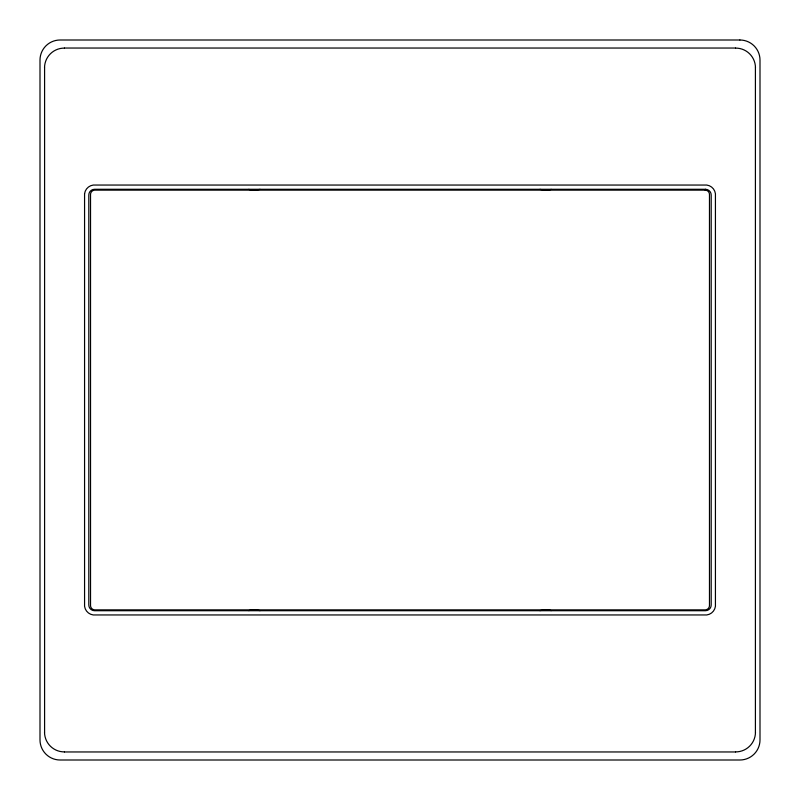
<?xml version="1.0" encoding="UTF-8"?>
<svg xmlns="http://www.w3.org/2000/svg" width="800" height="800" viewBox="0 0 800 800"><rect width="100%" height="100%" fill="white"/><g stroke="black" fill="none" stroke-linecap="round" stroke-linejoin="round"><path stroke-width="1.2" d="M260.19 189.39L254.45 190.14A22.17 22.17 0 0 1 248.71 189.39M539.81 610.61L545.55 609.86A22.17 22.17 0 0 1 551.29 610.61M64.43 48.04L735.57 48.04M64.43 751.96L735.57 751.96M539.81 189.39L545.55 190.14A22.17 22.17 0 0 0 551.29 189.39M260.19 610.61L254.45 609.86A22.17 22.17 0 0 0 248.71 610.61M755.41 67.69L755.41 732.31M44.59 67.69L44.59 732.31M44.53 67.68A19.74 19.74 0 0 1 64.43 48.1M735.57 48.1A19.74 19.74 0 0 1 755.47 67.68M64.43 751.9A19.74 19.74 0 0 1 44.53 732.32M755.47 732.32A19.74 19.74 0 0 1 735.57 751.9M84.57 193.71L84.57 606.29A10.06 10.06 0 0 0 93.23 614.95L706.77 614.95A10.06 10.06 0 0 0 715.43 606.29L715.43 193.71A10.06 10.06 0 0 0 706.77 185.05L93.23 185.05A10.06 10.06 0 0 0 84.57 193.71M739.9 40L60.1 40A20.1 20.1 0 0 0 40 60.1L40 739.9A20.1 20.1 0 0 0 60.1 760L739.9 760A20.1 20.1 0 0 0 760 739.9L760 60.1A20.1 20.1 0 0 0 739.9 40M705.45 189.28L94.55 189.28A5.74 5.74 0 0 0 88.8 195.02L88.8 604.98A5.74 5.74 0 0 0 94.55 610.72L705.45 610.72A5.74 5.74 0 0 0 711.2 604.98L711.2 195.02A5.74 5.74 0 0 0 705.45 189.28M705.17 190.14L94.83 190.14A4.31 4.31 0 0 0 90.53 194.45L90.53 605.55A4.31 4.31 0 0 0 94.83 609.86L705.17 609.86A4.31 4.31 0 0 0 709.47 605.55L709.47 194.45A4.31 4.31 0 0 0 705.17 190.14"/></g></svg>
